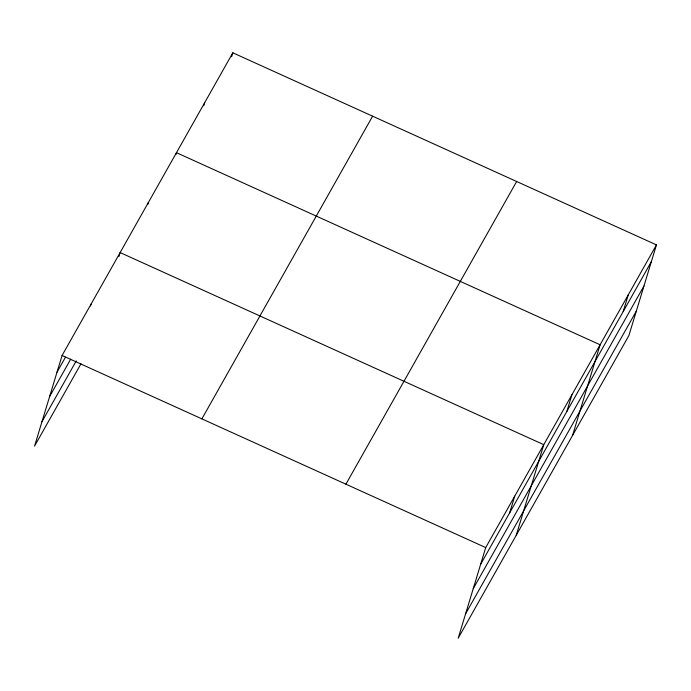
<?xml version="1.0" encoding="UTF-8"?>
<svg xmlns="http://www.w3.org/2000/svg" width="691" height="691" viewBox="0 0 691 691"><rect width="100%" height="100%" fill="white"/><g stroke="black" fill="none" stroke-linecap="round" stroke-linejoin="round"><path stroke-width="1.04" d="M656.45 244.89L485.713 547.583L458.185 638.208L628.914 335.515L656.45 244.89L232.815 52.792L62.086 355.485L34.55 446.11L80.994 363.777M90.512 305.992L91.108 304.031M118.938 256.508L120.13 252.569L543.765 444.667L516.229 535.292M147.71 204.596L148.306 202.627M175.877 154.646L176.473 152.685L600.108 344.783L572.571 435.399M203.75 105.688L204.648 102.743M231.623 56.731L232.815 52.792M509.664 512.843L514.735 496.129M566.862 411.439L571.932 394.725M623.204 311.555L628.274 294.841M57.008 372.199L65.446 357.23M49.597 396.591L70.707 359.165M41.961 421.717L76.26 360.901M201.884 418.876L372.613 116.192M345.915 484.192L516.652 181.5M480.634 564.297L651.371 261.604M473.223 588.689L643.96 285.996M465.587 613.815L636.325 311.123M62.086 355.485L485.713 547.583"/></g></svg>
